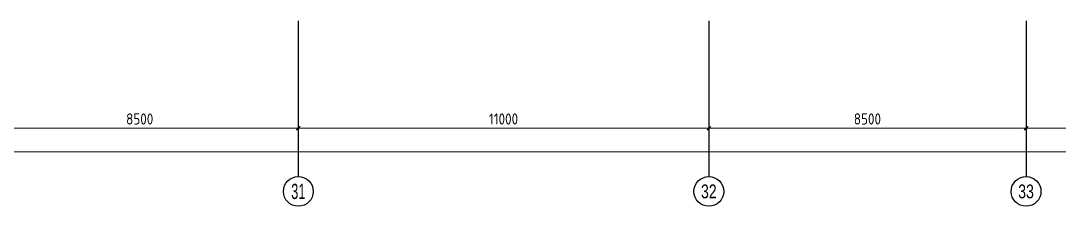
# Model space of a CAD drawing. Extents: x 4 to 13611208, y -605838 to 574722.
# Drawn here: x 13360960 to 13388786, y 160225 to 165210 of the extents above; entities that cross this region are included whole.
import ezdxf
from ezdxf.enums import TextEntityAlignment as Align

# ---------------------------------------------------------------- set-up
doc = ezdxf.new("R2010")
doc.units = 0
doc.header["$LTSCALE"] = 1000
doc.header["$MEASUREMENT"] = 0
doc.layers.add('AXIS', color=3, linetype='Continuous')
doc.layers.add('AXIS_TEXT', color=7, linetype='Continuous')
doc.styles.add('C', font='HZTXT_E', dxfattribs={"width": 0.7, "bigfont": 'HZTXT'})
doc.styles.add('COMPLEX', font='hztxt_e.shx', dxfattribs={"width": 0.6, "bigfont": 'HZTXT.shx'})
doc.styles.add('DIM_FONT', font='gbenor.shx', dxfattribs={"bigfont": 'gbcbig.shx'})
doc.dimstyles.new('_TCH_ARCH&&100', dxfattribs={"dimtxt": 300, "dimasz": 100, "dimexe": 100, "dimexo": 100, "dimgap": 100, "dimtad": 1, "dimdec": 0, "dimzin": 0, "dimdsep": 46, "dimtxsty": 'DIM_FONT', "dimblk": 'ARCHTICK', "dimcen": 0.09, "dimclrd": 3, "dimclre": 3, "dimclrt": 7, "dimaunit": 1, "dimazin": 2, "dimtfac": 1, "dimtdec": 0, "dimtix": 1, "dimtmove": 2, "dimatfit": 3, "dimfxl": 1, "dimtolj": 1, "dimtzin": 0, "dimlwd": 18, "dimlwe": 18, "dimarcsym": 0})

# ---------------------------------------------------------------- blocks, each defined once
blk = doc.blocks.new('_ArchTick')
at = {"color": 0, "linetype": 'ByBlock', "const_width": 0.4}
blk.add_lwpolyline([(-0.5, -0.5), (0.5, 0.5)], dxfattribs=at)
blk = doc.blocks.new('*D1292')
at = {"layer": 'AXIS', "color": 3, "lineweight": 18}
for p, q in [((13359897, 164620), (13359897, 162220)), ((13368397, 164620), (13368397, 162220)), ((13359897, 162320), (13368397, 162320))]:
    blk.add_line(p, q, dxfattribs=at)
at = {"layer": 'AXIS', "color": 3, "lineweight": 18, "xscale": 100, "yscale": 100, "zscale": 100, "rotation": 180}
blk.add_blockref('_ArchTick', (13359897, 162320), dxfattribs=at)
at = {"layer": 'AXIS', "color": 3, "lineweight": 18, "xscale": 100, "yscale": 100, "zscale": 100}
blk.add_blockref('_ArchTick', (13368397, 162320), dxfattribs=at)
at = {"layer": 'AXIS', "color": 7, "insert": (13364147, 162570), "char_height": 300, "attachment_point": 5, "style": 'DIM_FONT'}
blk.add_mtext('\\A1;8500', dxfattribs=at)
blk = doc.blocks.new('*D1289')
at = {"layer": 'AXIS', "color": 3, "lineweight": 18}
for p, q in [((13368397, 164620), (13368397, 162220)), ((13379397, 164620), (13379397, 162220)), ((13368397, 162320), (13379397, 162320))]:
    blk.add_line(p, q, dxfattribs=at)
at = {"layer": 'AXIS', "color": 3, "lineweight": 18, "xscale": 100, "yscale": 100, "zscale": 100, "rotation": 180}
blk.add_blockref('_ArchTick', (13368397, 162320), dxfattribs=at)
at = {"layer": 'AXIS', "color": 3, "lineweight": 18, "xscale": 100, "yscale": 100, "zscale": 100}
blk.add_blockref('_ArchTick', (13379397, 162320), dxfattribs=at)
at = {"layer": 'AXIS', "color": 7, "insert": (13373897, 162570), "char_height": 300, "attachment_point": 5, "style": 'DIM_FONT'}
blk.add_mtext('\\A1;11000', dxfattribs=at)
blk = doc.blocks.new('*D1288')
at = {"layer": 'AXIS', "color": 3, "lineweight": 18}
for p, q in [((13379397, 164620), (13379397, 162220)), ((13387897, 164620), (13387897, 162220)), ((13379397, 162320), (13387897, 162320))]:
    blk.add_line(p, q, dxfattribs=at)
at = {"layer": 'AXIS', "color": 3, "lineweight": 18, "xscale": 100, "yscale": 100, "zscale": 100, "rotation": 180}
blk.add_blockref('_ArchTick', (13379397, 162320), dxfattribs=at)
at = {"layer": 'AXIS', "color": 3, "lineweight": 18, "xscale": 100, "yscale": 100, "zscale": 100}
blk.add_blockref('_ArchTick', (13387897, 162320), dxfattribs=at)
at = {"layer": 'AXIS', "color": 7, "insert": (13383647, 162570), "char_height": 300, "attachment_point": 5, "style": 'DIM_FONT'}
blk.add_mtext('\\A1;8500', dxfattribs=at)
blk = doc.blocks.new('*D1287')
at = {"layer": 'AXIS', "color": 3, "lineweight": 18}
for p, q in [((13387897, 164620), (13387897, 162220)), ((13396397, 164620), (13396397, 162220)), ((13387897, 162320), (13396397, 162320))]:
    blk.add_line(p, q, dxfattribs=at)
at = {"layer": 'AXIS', "color": 3, "lineweight": 18, "xscale": 100, "yscale": 100, "zscale": 100, "rotation": 180}
blk.add_blockref('_ArchTick', (13387897, 162320), dxfattribs=at)
at = {"layer": 'AXIS', "color": 3, "lineweight": 18, "xscale": 100, "yscale": 100, "zscale": 100}
blk.add_blockref('_ArchTick', (13396397, 162320), dxfattribs=at)
at = {"layer": 'AXIS', "color": 7, "insert": (13392147, 162570), "char_height": 300, "attachment_point": 5, "style": 'DIM_FONT'}
blk.add_mtext('\\A1;8500', dxfattribs=at)
blk = doc.blocks.new('*D1264')
at = {"layer": 'AXIS', "color": 3, "lineweight": 18}
for p, q in [((13121697, 164820), (13121697, 161589)), ((13473697, 164820), (13473697, 161589)), ((13121697, 161689), (13473697, 161689))]:
    blk.add_line(p, q, dxfattribs=at)
at = {"layer": 'AXIS', "color": 3, "lineweight": 18, "xscale": 100, "yscale": 100, "zscale": 100, "rotation": 180}
blk.add_blockref('_ArchTick', (13121697, 161689), dxfattribs=at)
at = {"layer": 'AXIS', "color": 3, "lineweight": 18, "xscale": 100, "yscale": 100, "zscale": 100}
blk.add_blockref('_ArchTick', (13473697, 161689), dxfattribs=at)
at = {"layer": 'AXIS', "color": 7, "insert": (13297697, 161939), "char_height": 300, "attachment_point": 5, "style": 'DIM_FONT'}
blk.add_mtext('\\A1;352000', dxfattribs=at)
blk = doc.blocks.new('_AXISO')
blk.add_circle((0, 0), 0.5)
at = {"layer": 'AXIS_TEXT', "style": 'COMPLEX', "width": 1.041667}
blk.add_attdef('A', text='', height=0.56, dxfattribs=at).set_placement((-0.25, -0.28), (0.25, -0.28), align=Align.FIT)

msp = doc.modelspace()

# ---------------------------------------------------------------- linework, layer by layer
at = {"layer": 'AXIS'}
for p, q in [((13368397.4, 165209.5), (13368397.4, 161025)), ((13379397.4, 165209.5), (13379397.4, 161025)), ((13387897.4, 165209.5), (13387897.4, 161025))]:
    msp.add_line(p, q, dxfattribs=at)

# ---------------------------------------------------------------- block references
at = {"layer": 'AXIS', "ltscale": 3}
ref = msp.add_blockref('_AXISO', (13368397.4, 160625), dxfattribs=dict(at, xscale=800, yscale=800, zscale=2400))
ref.add_attrib('A', '31', dxfattribs={"layer": 'AXIS_TEXT', "ltscale": 3, "height": 409.39, "style": 'C', "width": 0.843011}).set_placement((13368206.3, 160420.3), (13368588.4, 160420.3), align=Align.FIT)
at = {"layer": 'AXIS'}
ref = msp.add_blockref('_AXISO', (13379397.4, 160625), dxfattribs=dict(at, xscale=800, yscale=800, zscale=2400))
ref.add_attrib('A', '32', dxfattribs={"layer": 'AXIS_TEXT', "ltscale": 3, "height": 370.51, "style": 'C', "width": 0.857658}).set_placement((13379187.4, 160439.8), (13379607.3, 160439.8), align=Align.FIT)
ref = msp.add_blockref('_AXISO', (13387897.4, 160625), dxfattribs=dict(at, xscale=800, yscale=800, zscale=2400))
ref.add_attrib('A', '33', dxfattribs={"layer": 'AXIS_TEXT', "ltscale": 3, "height": 370.51, "style": 'C', "width": 0.857658}).set_placement((13387687.4, 160439.8), (13388107.3, 160439.8), align=Align.FIT)

# ---------------------------------------------------------------- dimensions: what is measured, and where the dimension line sits
for p1, p2, distance, picture, middle in [((13121697.1, 164920), (13473697.1, 164920), -3231, '*D1264', (13297697.1, 161939)), ((13359897.1, 164720), (13368397.1, 164720), -2400, '*D1292', (13364147.1, 162570)), ((13368397.1, 164720), (13379397.1, 164720), -2400, '*D1289', (13373897.1, 162570)), ((13379397.1, 164720), (13387897.1, 164720), -2400, '*D1288', (13383647.1, 162570)), ((13387897.1, 164720), (13396397.1, 164720), -2400, '*D1287', (13392147.1, 162570))]:
    dim = msp.add_aligned_dim(p1=p1, p2=p2, distance=distance, dimstyle='_TCH_ARCH&&100', dxfattribs=at)
    dim.commit()
    dim.dimension.update_dxf_attribs({"geometry": picture, "text_midpoint": middle})

doc.saveas('drawing.dxf')
